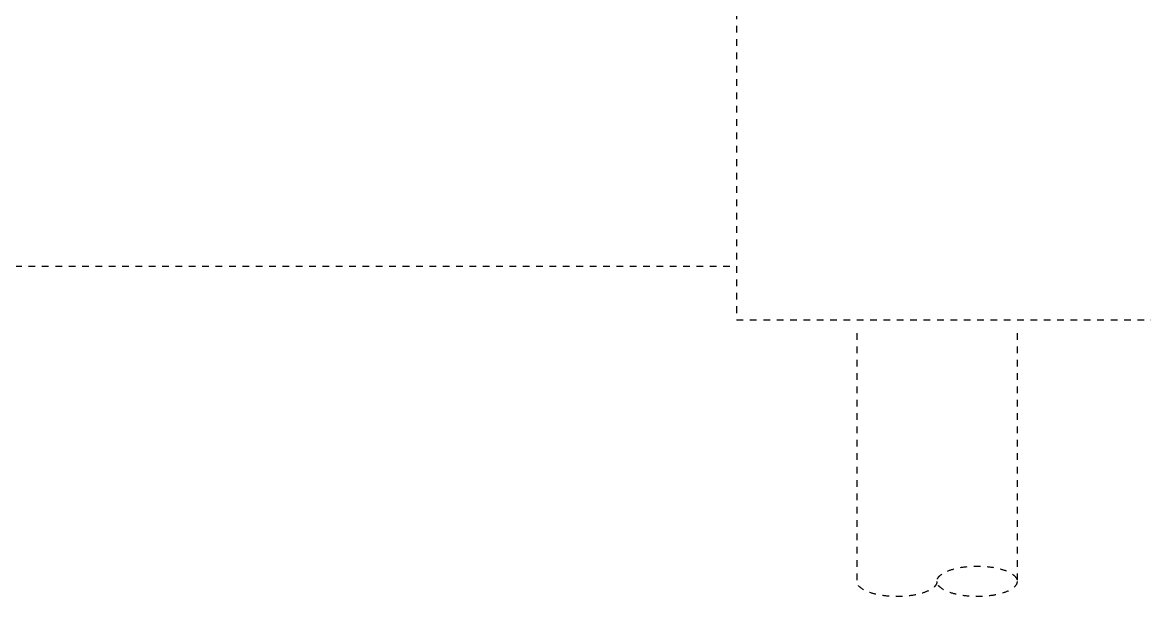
# Model space of a CAD drawing. Header units: millimetres. Extents: x -32710 to 654186, y -254124 to 420220.
# Drawn here: x 251477 to 255677, y 380564 to 382712 of the extents above; entities that cross this region are included whole.
import ezdxf

# ---------------------------------------------------------------- set-up
doc = ezdxf.new("R2010")
doc.units = ezdxf.units.MM
doc.header["$LTSCALE"] = 1000
doc.linetypes.add('TPH12-SEC-@E$0$DOTK1', pattern=[0.1, 0.05, -0.05])
doc.layers.add('TPH12-SEC-@E$0$SUGATAD', color=252, linetype='TPH12-SEC-@E$0$DOTK1')

# ---------------------------------------------------------------- blocks, each defined once
blk = doc.blocks.new('TPH12-SEC-@E')
at = {"layer": 'TPH12-SEC-@E$0$SUGATAD', "ltscale": 0.5}
for p, q in [((248350, 381800), (254150, 381800)), ((254600, 381550), (254600, 380621)), ((255200, 381550), (255200, 380621))]:
    blk.add_line(p, q, dxfattribs=at)
blk.add_lwpolyline([(255700, 383000), (254150, 383000), (254150, 381600), (257850, 381600), (257850, 383000), (256300, 383000)], dxfattribs=at)
blk.add_ellipse((255050, 380621), major_axis=(150, 0), ratio=0.379792, dxfattribs=at)
at = {"layer": 'TPH12-SEC-@E$0$SUGATAD', "ltscale": 0.5, "extrusion": (0, 0, -1)}
blk.add_ellipse((254750, 380621), major_axis=(-150, 0), ratio=0.379792, start_param=3.141593, end_param=6.283185, dxfattribs=at)

msp = doc.modelspace()

# ---------------------------------------------------------------- block references
msp.add_blockref('TPH12-SEC-@E', (0, 0))

doc.saveas('drawing.dxf')
